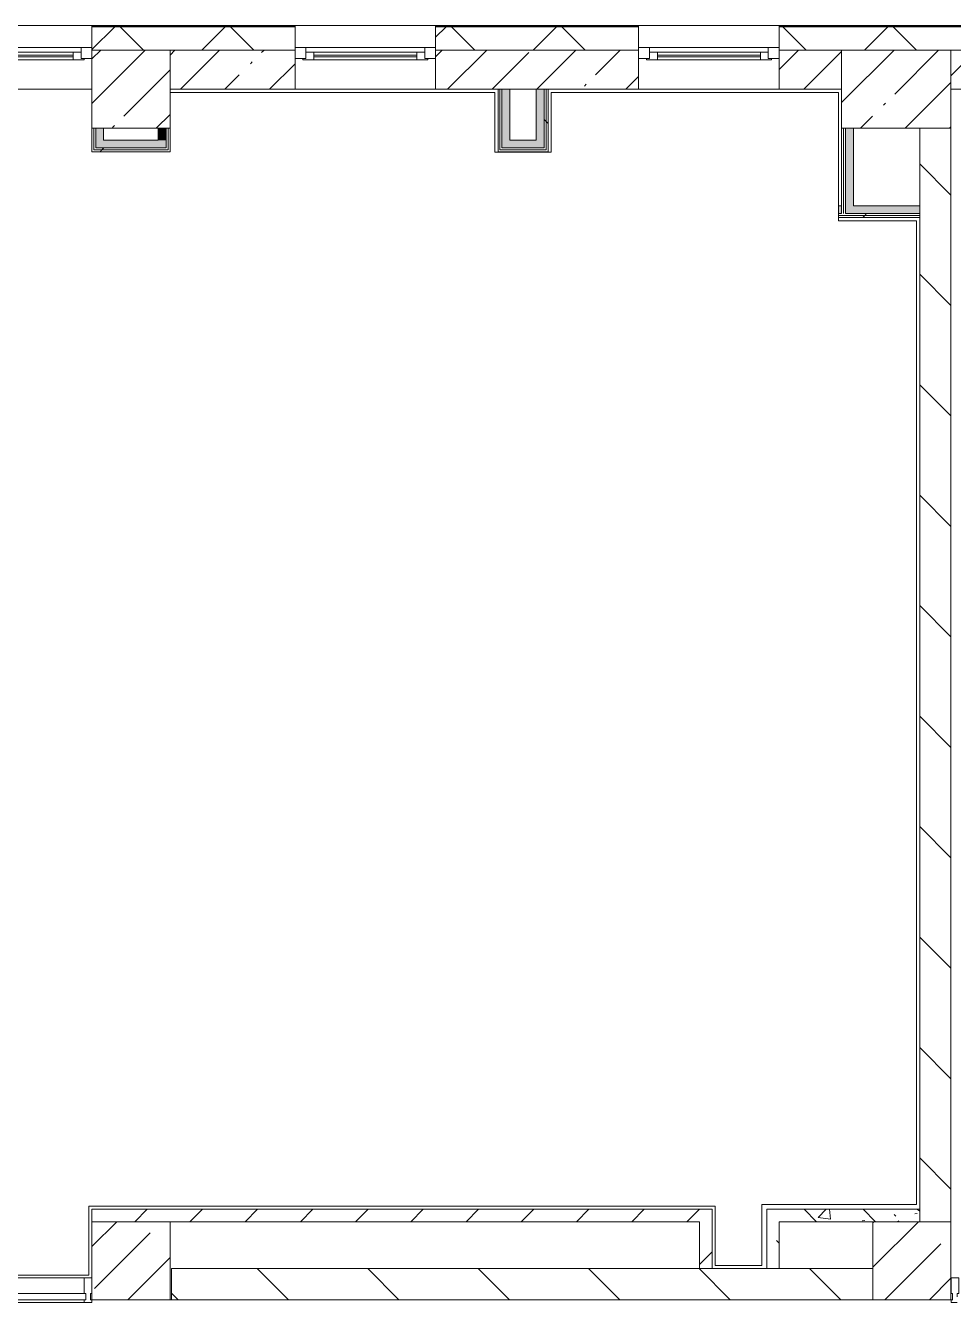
# Model space of a CAD drawing. Header units: millimetres. Extents: x -3238 to 193830, y -8553 to 29000.
# Drawn here: x 164082 to 170023, y 13383 to 21558 of the extents above; entities that cross this region are included whole.
import ezdxf

# ---------------------------------------------------------------- set-up
doc = ezdxf.new("R2010")
doc.units = ezdxf.units.MM
for name, color, linetype, lineweight, true_color in [('A-FLOR-3', 7, 'Continuous', 5, 0xaaaaaa), ('I-WALL-4', 7, 'Continuous', 5, 0xe7e7e7), ('I-WALL-5', 7, 'Continuous', 9, 0xe7e7e7), ('I-WALL-8', 7, 'Continuous', 5, 0x787878)]:
    doc.layers.add(name, color=color, linetype=linetype, lineweight=lineweight, true_color=true_color)
for name, color, linetype, lineweight in [('A-GLAZ-2', 7, 'Continuous', 5), ('A-GLAZ-CURT-3', 7, 'Continuous', 5), ('A-GLAZ-CWMG-4', 7, 'Continuous', 5), ('A-WALL', 7, 'Continuous', 9), ('A-WALL-3', 7, 'Continuous', 5), ('I-WALL-6', 7, 'Continuous', 5), ('S-COLS-3', 7, 'Continuous', 5)]:
    doc.layers.add(name, color=color, linetype=linetype, lineweight=lineweight)
pattern_1 = [(45, (58957.15, 0), (-285.1231, 285.1231), []), (45, (59242.27, 0), (-285.1231, 285.1231), [504.031, -100.806, 16.764, -84.042])]
pattern_2 = [(135, (58957.15, 0), (-353.5534, -353.5534), [])]
pattern_3 = [(135, (58957.15, 0), (-377.1708, -377.1708), [533.4, -88.9, 17.78, -88.9]), (135, (58957.15, 376.94), (-377.1708, -377.1708), []), (50, (58957.15, 0), (637.6445, -55.7866), [66.675, -733.425]), (355, (58957.15, 0), (-123.3494, 668.6992), [53.34, -586.74]), (100.451, (59010.3, -4.65), (514.299, 612.908), [56.665, -623.315]), (46.184, (58957.15, 177.8), (948.7764, -147.1497), [100.012, -1100.137]), (96.636, (59036.2, 165.5), (830.909, 865.997), [84.998, -934.973]), (351.184, (58957.2, 177.8), (830.918, 865.988), [80.01, -880.11]), (21, (59046.05, 133.35), (530.6506, -357.9283), [66.675, -733.425]), (326, (59046.05, 133.35), (216.308, 644.6585), [53.34, -586.74]), (71.451, (59090.3, 103.5), (746.9596, 286.7243), [56.665, -623.315]), (37.5, (58957.15, 0), (10.81053, 295.9426), [16.764, -562.864, 16.764, -578.866, -588.962]), (37.5, (58957.15, 0), (10.81053, 295.9426), [-1175.258, 16.764, -572.198]), (7.5, (58957.15, 0), (233.8692, 350.63175), [16.764, -322.834, 16.764, -549.529, -224.472]), (7.5, (58957.15, 0), (233.8692, 350.63175), [-905.891, 16.764, -207.708]), (327.5, (58758.9, 0), (474.5678, -20.0513), [16.764, -205.486, 16.764, -676.656, -920.115]), (327.5, (58758.9, 0), (474.5678, -20.0513), [-915.67, 16.764, -903.351]), (317.5, (58670, 0), (518.4522, 88.9934), [16.764, -272.161, 16.764, -443.738, -653.415]), (317.5, (58670, 0), (518.4522, 88.9934), [-749.427, 16.764, -636.651])]
pattern_4 = [(45, (58957.15, 0), (-530.33, 530.33), []), (135, (58957.15, 0), (-530.33, -530.33), [])]
pattern_5 = [(45, (58957.15, 0), (-176.7767, 176.7767), [])]

# ---------------------------------------------------------------- blocks, each defined once
blk = doc.blocks.new('120_Окно_СКБ_2Ст_Фрамуга сверху - 120_Окно_СКБ_2Ст_2300х2500_h_ ДОО-23103760-2_3_1_птичка')
at = {"layer": 'A-GLAZ-2'}
for p, q in [((-1150, -127), (-1150, -57)), ((-1150, -57), (-1080, -57)), ((1150, -57), (-1150, -57)), ((-1080, -57), (-1080, -127)), ((-1080, -57), (1080, -57)), ((520, -127), (520, -57)), ((520, -57), (590, -57)), ((590, -57), (590, -127)), ((1080, -127), (1080, -57)), ((1080, -57), (1150, -57)), ((1150, -57), (1150, -127)), ((-1080, -127), (-1150, -127)), ((-1150, -127), (-1100, -127)), ((-1080, -127), (-1100, -127)), ((-1100, -127), (-1100, -137)), ((-1100, -137), (540, -137)), ((540, -137), (-1100, -137)), ((520, -87), (-1080, -87)), ((-1080, -87), (-1080, -127)), ((-1030, -137), (-1030, -87)), ((-1030, -107), (470, -107)), ((470, -117), (-1030, -117)), ((470, -137), (470, -87)), ((520, -127), (520, -87)), ((590, -127), (520, -127)), ((540, -127), (520, -127)), ((540, -127), (570, -127)), ((540, -127), (570, -127)), ((540, -137), (540, -127)), ((590, -127), (570, -127)), ((570, -127), (570, -137)), ((570, -137), (1100, -137)), ((1100, -137), (570, -137)), ((1080, -87), (590, -87)), ((590, -87), (590, -127)), ((640, -137), (640, -87)), ((640, -107), (1030, -107)), ((1030, -117), (640, -117)), ((1030, -137), (1030, -87)), ((1080, -127), (1080, -87)), ((1150, -127), (1080, -127)), ((1100, -127), (1080, -127)), ((1100, -127), (1149.8, -127)), ((1100, -137), (1100, -127))]:
    blk.add_line(p, q, dxfattribs=at)
blk = doc.blocks.new('120_Окно_СКБ_1Ст - 120_Окно_СКБ_1Ст 900х2500_h_ с форточкой-22877787-2_3_1_птичка')
at = {"layer": 'A-GLAZ-2'}
for p, q in [((-450, -127), (-450, -57)), ((-450, -57), (-380, -57)), ((450, -57), (-450, -57)), ((-380, -57), (-380, -127)), ((380, -127), (380, -57)), ((380, -57), (450, -57)), ((450, -57), (450, -127)), ((-380, -127), (-450, -127)), ((-450, -127), (-400, -127)), ((-380, -127), (-400, -127)), ((-400, -127), (-400, -137)), ((-400, -137), (400, -137)), ((400, -137), (-400, -137)), ((380, -87), (-380, -87)), ((-380, -87), (-380, -127)), ((-330, -137), (-330, -87)), ((-330, -107), (330, -107)), ((330, -117), (-330, -117)), ((330, -137), (330, -87)), ((380, -127), (380, -87)), ((450, -127), (380, -127)), ((400, -127), (380, -127)), ((400, -127), (450, -127)), ((400, -137), (400, -127))]:
    blk.add_line(p, q, dxfattribs=at)
blk = doc.blocks.new('BSC_Колонна _Прямоугольная - 500х500-23282986-2_3_1_птичка')
at = {"layer": 'S-COLS-3'}
h = blk.add_hatch(dxfattribs=at)
h.set_pattern_fill('FP_230', color=256, style=0, pattern_type=2)
h.set_pattern_definition([(45, (-105800, -21150), (-285.1231, 285.1231), []), (45, (-105514.88, -21150), (-285.1231, 285.1231), [504.031, -100.806, 16.764, -84.042])])
h.paths.add_polyline_path([(-250, -250), (250, -250), (250, 250), (-250, 250), (-250, -121.9)])
for p, q in [((250, 250), (-250, 250)), ((-250, 250), (-250, -250)), ((250, -250), (250, 250)), ((-250, -250), (250, -250))]:
    blk.add_line(p, q, dxfattribs=at)
blk = doc.blocks.new('BSC_Колонна _Прямоугольная - 700х500-V240-2_3_1_птичка')
at = {"layer": 'S-COLS-3'}
h = blk.add_hatch(dxfattribs=at)
h.set_pattern_fill('FP_242', color=256, style=0, pattern_type=2)
h.set_pattern_definition([(45, (-110700, -21150), (-285.1231, 285.1231), []), (45, (-110414.88, -21150), (-285.1231, 285.1231), [504.031, -100.806, 16.764, -84.042])])
h.paths.add_polyline_path([(-342.5, -250), (350, -250), (350, 250), (-350, 250), (-350, -250)])
for p, q in [((350, 250), (-350, 250)), ((-350, 250), (-350, -250)), ((350, -250), (350, 250)), ((-350, -250), (350, -250))]:
    blk.add_line(p, q, dxfattribs=at)
blk = doc.blocks.new('Прямоугольный импост - Импост структурный с накладкой - 160мм Темный-V285-2_3_1_птичка')
at = {"layer": 'A-GLAZ-CWMG-4'}
for p, q in [((-50, 0), (-50, 17)), ((-50, 17), (0, 17)), ((-40, 0), (-50, 0)), ((-40, -40), (-40, 0)), ((0, 0), (-10, 0)), ((-10, 0), (-10, -40)), ((0, 17), (0, 0)), ((-50, -140), (-50, -40)), ((-50, -40), (-40, -40)), ((-10, -40), (0, -40)), ((0, -40), (0, -140)), ((0, -140), (-50, -140))]:
    blk.add_line(p, q, dxfattribs=at)
blk = doc.blocks.new('Системная панель - Стекло - 40мм-32427251-2_3_1_птичка')
at = {"layer": 'A-GLAZ-CURT-3'}
h = blk.add_hatch(dxfattribs=at)
h.set_pattern_fill('FP_259', color=256, style=0, pattern_type=2)
h.set_pattern_definition([(45, (-105312.5, -12900), (-1414.214, 1414.214), [1000, -3000]), (45, (-106312.5, -13400), (-1414.214, 1414.214), [3000, -1000]), (45, (-104312.5, -13900), (-1414.214, 1414.214), [1000, -3000])])
h.paths.add_polyline_path([(697.5, 0), (697.5, 40), (-697.5, 40), (-697.5, 0), (340.1, 0)])
for p, q in [((697.5, 40), (-697.5, 40)), ((-697.5, 40), (-697.5, 0)), ((697.5, 0), (697.5, 40)), ((-697.5, 0), (697.5, 0))]:
    blk.add_line(p, q, dxfattribs=at)
blk = doc.blocks.new('Прямоугольный импост - Импост структурный с накладкой - 160мм Темный-32427249-2_3_1_птичка')
at = {"layer": 'A-GLAZ-CWMG-4'}
for p, q in [((105500, 13540), (104125, 13540)), ((105500, 13383), (104125, 13383))]:
    blk.add_line(p, q, dxfattribs=at)
blk = doc.blocks.new('Прямоугольный импост - Импост структурный с накладкой - 160мм Темный-32356295-2_3_1_птичка')
at = {"layer": 'A-GLAZ-CWMG-4'}
for p, q in [((-50, 40), (-50, 140)), ((-50, 140), (0, 140)), ((0, 140), (0, 40)), ((-40, 40), (-50, 40)), ((-40, 20), (-40, 40)), ((-10, 40), (-10, 0)), ((0, 40), (-10, 40)), ((-10, 0), (0, 0)), ((0, 0), (0, -17)), ((0, -17), (-40, -17))]:
    blk.add_line(p, q, dxfattribs=at)

msp = doc.modelspace()

# ---------------------------------------------------------------- hatches: boundary and pattern name
at = {"layer": 'A-WALL-3'}
h = msp.add_hatch(dxfattribs=at)
h.set_pattern_fill('FP_151', color=256, style=0, pattern_type=2)
h.set_pattern_definition([(45, (58957.15, 0), (-353.5534, 353.5534), []), (135, (58957.15, 0), (-353.5534, -353.5534), [])])
h.paths.add_polyline_path([(184037.2, 21400), (184187.2, 21400), (184187.2, 21550), (179107.4, 21550), (179107.4, 21400), (183888.4, 21400)])
h.paths.add_polyline_path([(168907.6, 21400), (170207.2, 21400), (170207.2, 21550), (168907.6, 21550)])
h.paths.add_polyline_path([(168007.6, 21400), (168007.6, 21550), (166707.6, 21550), (166707.6, 21400), (167232.7, 21400)])
h.paths.add_polyline_path([(171107.2, 21400), (172257.6, 21400), (172257.6, 21550), (171107.2, 21550)])
h.paths.add_polyline_path([(178207.4, 21400), (178207.4, 21550), (176857.6, 21550), (176857.6, 21400), (177642.5, 21400)])
h.paths.add_polyline_path([(165150.7, 21400), (165807.6, 21400), (165807.6, 21550), (164507.4, 21550), (164507.4, 21400), (165007.2, 21400)])
h.paths.add_polyline_path([(175560.5, 21400), (175957.6, 21400), (175957.6, 21550), (174557.6, 21550), (174557.6, 21400), (175057.6, 21400)])
h.paths.add_polyline_path([(161007.2, 21400), (162207.4, 21400), (162207.4, 21550), (161007.2, 21550)])
h.paths.add_polyline_path([(152138.5, 21400), (152267.2, 21400), (152267.2, 21550), (152017.2, 21550), (152017.2, 21400)])
h.paths.add_polyline_path([(156822.9, 21400), (160107.2, 21400), (160107.2, 21550), (155567.2, 21550), (155567.2, 21400)])
at = {"layer": 'I-WALL-4'}
msp.add_hatch(color=256, dxfattribs=at).paths.add_polyline_path([(169382.2, 20404), (169382.2, 20900), (169332.2, 20900), (169332.2, 20404)])
at = {"layer": 'I-WALL-5'}
for points in [[(167182.2, 20774), (167182.2, 21150), (167132.2, 21150), (167132.2, 20774)], [(167402.2, 20824), (167402.2, 21150), (167352.2, 21150), (167352.2, 20824)], [(164582.2, 20774), (164582.2, 20900), (164532.2, 20900), (164532.2, 20774)], [(164982.2, 20824), (164982.2, 20900), (164932.2, 20900), (164932.2, 20824)], [(164582.2, 20774), (164982.2, 20774), (164982.2, 20824), (164582.2, 20824)], [(167182.2, 20774), (167402.2, 20774), (167402.2, 20824), (167182.2, 20824)]]:
    msp.add_hatch(color=256, dxfattribs=at).paths.add_polyline_path(points)
h = msp.add_hatch(color=256, dxfattribs=at)
h.paths.add_polyline_path([(169332.2, 20354), (169807.2, 20354), (169807.2, 20404), (169332.2, 20404)])
h.paths.add_polyline_path([(169287.2, 20354), (169307.2, 20354), (169307.2, 20404), (169287.2, 20404)])
at = {"layer": 'I-WALL-6'}
h = msp.add_hatch(dxfattribs=at)
h.set_pattern_fill('FP_159', color=256, style=0, pattern_type=2)
h.set_pattern_definition(pattern_1)
h.paths.add_polyline_path([(177397.7, 21150), (178207.4, 21150), (178207.4, 21400), (176857.6, 21400), (176857.6, 21150), (177187.7, 21150)])
h.paths.add_polyline_path([(175057.6, 21150), (175957.6, 21150), (175957.6, 21400), (175057.6, 21400), (175057.6, 21239.3)])
h.paths.add_polyline_path([(180167.2, 21150), (180167.2, 21400), (179807.2, 21400), (179807.2, 21150)])
h.paths.add_polyline_path([(172257.6, 21150), (172257.6, 21400), (171107.2, 21400), (171107.2, 21150), (171396.6, 21150)])
h.paths.add_polyline_path([(160094.7, 21150), (160107.2, 21150), (160107.2, 21400), (159757.2, 21400), (159757.2, 21150), (160082.2, 21150)])
h.paths.add_polyline_path([(162207.4, 21150), (162207.4, 21400), (161007.2, 21400), (161007.2, 21150)])
h.paths.add_polyline_path([(167232.7, 21150), (168007.6, 21150), (168007.6, 21400), (166707.6, 21400), (166707.6, 21150), (167182.2, 21150)])
h.paths.add_polyline_path([(165007.2, 21150), (165807.6, 21150), (165807.6, 21400), (165007.2, 21400)])
h.paths.add_polyline_path([(169307.2, 21150), (169307.2, 21400), (168907.6, 21400), (168907.6, 21150)])
h.paths.add_polyline_path([(170207.2, 21150), (170207.2, 21400), (170007.2, 21400), (170007.2, 21150)])
h = msp.add_hatch(dxfattribs=at)
h.set_pattern_fill('FP_255', color=256, style=0, pattern_type=2)
h.set_pattern_definition(pattern_4)
h.paths.add_polyline_path([(167414.7, 20774), (167414.7, 21150), (167402.2, 21150), (167402.2, 20774)])
h = msp.add_hatch(dxfattribs=at)
h.set_pattern_fill('FP_255', color=256, style=0, pattern_type=2)
h.set_pattern_definition(pattern_4)
h.paths.add_polyline_path([(167427.2, 20761.5), (167427.2, 21150), (167414.7, 21150), (167414.7, 20761.5)])
h = msp.add_hatch(dxfattribs=at)
h.set_pattern_fill('FP_162', color=256, style=0, pattern_type=2)
h.set_pattern_definition(pattern_2)
h.paths.add_polyline_path([(170007.2, 13900), (170007.2, 20900), (169807.2, 20900), (169807.2, 13900), (169835.1, 13900)])
h = msp.add_hatch(dxfattribs=at)
h.set_pattern_fill('FP_255', color=256, style=0, pattern_type=2)
h.set_pattern_definition(pattern_4)
h.paths.add_polyline_path([(164532.2, 20761.5), (164994.7, 20761.5), (164994.7, 20774), (164532.2, 20774)])
h = msp.add_hatch(dxfattribs=at)
h.set_pattern_fill('FP_255', color=256, style=0, pattern_type=2)
h.set_pattern_definition(pattern_4)
h.paths.add_polyline_path([(165007.2, 20749), (165007.2, 20761.5), (164519.7, 20761.5), (164519.7, 20749), (164582.2, 20749)])
h = msp.add_hatch(dxfattribs=at)
h.set_pattern_fill('FP_255', color=256, style=0, pattern_type=2)
h.set_pattern_definition(pattern_4)
h.paths.add_polyline_path([(169314.6, 20341.5), (169807.2, 20341.5), (169807.2, 20354), (169287.2, 20354), (169287.2, 20341.5)])
h = msp.add_hatch(dxfattribs=at)
h.set_pattern_fill('FP_255', color=256, style=0, pattern_type=2)
h.set_pattern_definition(pattern_4)
h.paths.add_polyline_path([(169287.2, 20329), (169807.2, 20329), (169807.2, 20341.5), (169287.2, 20341.5)])
h = msp.add_hatch(dxfattribs=at)
h.set_pattern_fill('FP_163', color=256, style=0, pattern_type=2)
h.set_pattern_definition(pattern_5)
h.paths.add_polyline_path([(168273.7, 13900), (168477.2, 13900), (168477.2, 13980), (164507.2, 13980), (164507.2, 13900), (167232.7, 13900)])
h = msp.add_hatch(dxfattribs=at)
h.set_pattern_fill('FP_163', color=256, style=0, pattern_type=2)
h.set_pattern_definition(pattern_5)
h.paths.add_polyline_path([(168477.2, 13600), (168477.2, 13900), (168397.2, 13900), (168397.2, 13600)])
h = msp.add_hatch(dxfattribs=at)
h.set_pattern_fill('FP_162', color=256, style=0, pattern_type=2)
h.set_pattern_definition(pattern_2)
h.paths.add_polyline_path([(168273.7, 13400), (169507.2, 13400), (169507.2, 13600), (165017.2, 13600), (165017.2, 13400), (167232.7, 13400)])
at = {"layer": 'I-WALL-8'}
h = msp.add_hatch(dxfattribs=at)
h.set_pattern_fill('FP_170', color=256, style=0, pattern_type=2)
h.set_pattern_definition(pattern_3)
h.paths.add_polyline_path([(168907.2, 13600), (168907.2, 13980), (168827.2, 13980), (168827.2, 13600)])
h = msp.add_hatch(dxfattribs=at)
h.set_pattern_fill('FP_170', color=256, style=0, pattern_type=2)
h.set_pattern_definition(pattern_3)
h.paths.add_polyline_path([(169314.6, 13900), (169807.2, 13900), (169807.2, 13980), (168907.2, 13980), (168907.2, 13900)])
at = {"layer": 'S-COLS-3'}
h = msp.add_hatch(dxfattribs=at)
h.set_pattern_fill('FP_159', color=256, style=0, pattern_type=2)
h.set_pattern_definition(pattern_1)
h.paths.add_polyline_path([(164507.2, 13400), (165007.2, 13400), (165007.2, 13900), (164507.2, 13900)])
h = msp.add_hatch(dxfattribs=at)
h.set_pattern_fill('FP_159', color=256, style=0, pattern_type=2)
h.set_pattern_definition(pattern_1)
h.paths.add_polyline_path([(170007.2, 13400), (170007.2, 13900), (169507.2, 13900), (169507.2, 13400), (169835.1, 13400)])

# ---------------------------------------------------------------- linework, layer by layer
at = {"layer": 'A-FLOR-3'}
for p, q in [((167086.2, 21130), (165007.2, 21130)), ((167086.2, 20748), (167086.2, 21130)), ((169286.2, 21130), (167448.2, 21130)), ((167448.2, 21130), (167448.2, 20748)), ((169286.2, 20308), (169286.2, 21130)), ((167448.2, 20748), (167086.2, 20748)), ((169786.2, 20308), (169286.2, 20308)), ((169786.2, 14011), (169786.2, 20308)), ((164487.2, 13557), (164487.2, 14000)), ((164487.2, 14000), (168497.2, 14000)), ((168497.2, 14000), (168497.2, 13620)), ((168796.2, 13620), (168796.2, 14011)), ((168796.2, 14011), (169786.2, 14011)), ((168497.2, 13620), (168796.2, 13620)), ((161612.2, 13557), (164487.2, 13557)), ((165017.2, 13400), (165007.2, 13400)), ((170007.2, 13400.5), (170018, 13400.5))]:
    msp.add_line(p, q, dxfattribs=at)
at = {"layer": 'A-WALL'}
for p, q in [((165807.6, 21553), (164507.4, 21553)), ((165807.6, 21550), (164507.4, 21550)), ((168007.6, 21553), (166707.6, 21553)), ((168007.6, 21550), (166707.6, 21550)), ((170207.2, 21553), (168907.6, 21553)), ((170207.2, 21550), (168907.6, 21550)), ((165807.6, 21400), (165007.2, 21400)), ((168007.6, 21400), (166707.6, 21400)), ((169307.2, 21400), (168907.6, 21400)), ((170207.2, 21400), (170007.2, 21400)), ((167182.2, 21150), (167107.2, 21150)), ((167119.7, 20761.5), (167119.7, 21150)), ((167132.2, 20774), (167132.2, 21150)), ((167427.2, 21150), (167352.2, 21150)), ((167402.2, 21150), (167402.2, 20774)), ((167414.7, 21150), (167414.7, 20761.5)), ((164519.7, 20761.5), (164519.7, 20900)), ((164532.2, 20774), (164532.2, 20900)), ((164982.2, 20900), (164982.2, 20774)), ((164994.7, 20900), (164994.7, 20761.5)), ((169319.7, 20900), (169319.7, 20354)), ((169332.2, 20900), (169332.2, 20354)), ((164982.2, 20774), (164532.2, 20774)), ((167402.2, 20774), (167132.2, 20774)), ((164994.7, 20761.5), (164519.7, 20761.5)), ((167414.7, 20761.5), (167119.7, 20761.5)), ((169307.2, 20404), (169307.2, 20354)), ((169307.2, 20354), (169287.2, 20354)), ((169807.2, 20341.5), (169287.2, 20341.5)), ((169807.2, 20354), (169332.2, 20354)), ((169807.2, 13900), (169807.2, 13980)), ((168397.2, 13600), (168477.2, 13600))]:
    msp.add_line(p, q, dxfattribs=at)
at = {"layer": 'A-WALL-3'}
for p, q in [((168907.6, 21558), (155567.2, 21558)), ((164507.4, 21558), (164507.4, 21400)), ((165807.6, 21400), (165807.6, 21558)), ((166707.6, 21558), (166707.6, 21400)), ((168007.6, 21400), (168007.6, 21558)), ((179107.4, 21558), (168907.6, 21558)), ((168907.6, 21558), (168907.6, 21400))]:
    msp.add_line(p, q, dxfattribs=at)
at = {"layer": 'I-WALL-6'}
for p, q in [((165807.6, 21150), (165807.6, 21400)), ((166707.6, 21400), (166707.6, 21150)), ((168007.6, 21150), (168007.6, 21400)), ((168907.6, 21400), (168907.6, 21150)), ((164507.2, 21150), (160107.2, 21150)), ((167107.2, 21150), (165007.2, 21150)), ((167107.2, 21150), (167107.2, 20749)), ((167182.2, 21150), (167352.2, 21150)), ((167182.2, 20824), (167182.2, 21150)), ((167352.2, 21150), (167352.2, 20824)), ((169307.2, 21150), (167427.2, 21150)), ((167427.2, 20749), (167427.2, 21150)), ((174557.6, 21150), (170007.2, 21150)), ((164507.2, 20900), (164507.2, 20749)), ((164582.2, 20824), (164582.2, 20900)), ((164932.2, 20900), (164932.2, 20824)), ((165007.2, 20749), (165007.2, 20900)), ((169307.2, 20900), (169307.2, 20404)), ((169382.2, 20404), (169382.2, 20900)), ((169807.2, 20900), (169807.2, 13980)), ((170007.2, 13900), (170007.2, 20900)), ((164932.2, 20824), (164582.2, 20824)), ((167352.2, 20824), (167182.2, 20824)), ((164507.2, 20749), (165007.2, 20749)), ((167107.2, 20749), (167427.2, 20749)), ((169307.2, 20404), (169287.2, 20404)), ((169287.2, 20404), (169287.2, 20329)), ((169807.2, 20404), (169382.2, 20404)), ((169287.2, 20329), (169807.2, 20329)), ((168477.2, 13980), (164507.2, 13980)), ((164507.2, 13980), (164507.2, 13900)), ((168477.2, 13600), (168477.2, 13980)), ((168827.2, 13980), (168827.2, 13600)), ((169807.2, 13980), (168827.2, 13980)), ((164507.2, 13900), (168397.2, 13900)), ((168397.2, 13900), (168397.2, 13600)), ((168907.2, 13600), (168907.2, 13900)), ((168907.2, 13900), (170007.2, 13900)), ((168397.2, 13600), (165017.2, 13600)), ((165017.2, 13600), (165017.2, 13400)), ((169507.2, 13600), (168477.2, 13600)), ((169507.2, 13400), (169507.2, 13600)), ((165017.2, 13400), (169507.2, 13400))]:
    msp.add_line(p, q, dxfattribs=at)
at = {"layer": 'S-COLS-3'}
for p, q in [((165007.2, 13900), (164507.2, 13900)), ((164507.2, 13900), (164507.2, 13400)), ((165007.2, 13400), (165007.2, 13900)), ((169807.2, 13900), (169507.2, 13900)), ((169507.2, 13900), (169507.2, 13600)), ((170007.2, 13900), (169807.2, 13900)), ((170007.2, 13400), (170007.2, 13900)), ((169507.2, 13600), (169507.2, 13400)), ((164507.2, 13400), (165007.2, 13400)), ((169507.2, 13400), (170007.2, 13400))]:
    msp.add_line(p, q, dxfattribs=at)

# ---------------------------------------------------------------- block references
at = {"layer": 'A-GLAZ-2'}
for name, p in [('120_Окно_СКБ_2Ст_Фрамуга сверху - 120_Окно_СКБ_2Ст_2300х2500_h_ ДОО-23103760-2_3_1_птичка', (163357.4, 21475)), ('120_Окно_СКБ_1Ст - 120_Окно_СКБ_1Ст 900х2500_h_ с форточкой-22877787-2_3_1_птичка', (166257.6, 21475)), ('120_Окно_СКБ_1Ст - 120_Окно_СКБ_1Ст 900х2500_h_ с форточкой-22877787-2_3_1_птичка', (168457.6, 21475))]:
    msp.add_blockref(name, p, dxfattribs=at)
at = {"layer": 'A-GLAZ-CURT-3'}
msp.add_blockref('Системная панель - Стекло - 40мм-32427251-2_3_1_птичка', (163769.7, 13400), dxfattribs=at)
at = {"layer": 'A-GLAZ-CWMG-4'}
msp.add_blockref('Прямоугольный импост - Импост структурный с накладкой - 160мм Темный-32427249-2_3_1_птичка', (58957.2, 0), dxfattribs=at)
at = {"layer": 'A-GLAZ-CWMG-4', "extrusion": (0, 0, -1), "rotation": 180}
msp.add_blockref('Прямоугольный импост - Импост структурный с накладкой - 160мм Темный-V285-2_3_1_птичка', (-164507.2, 13400), dxfattribs=at)
at = {"layer": 'A-GLAZ-CWMG-4', "extrusion": (0, 0, -1)}
msp.add_blockref('Прямоугольный импост - Импост структурный с накладкой - 160мм Темный-32356295-2_3_1_птичка', (-170007.7, 13400), dxfattribs=at)
at = {"layer": 'S-COLS-3'}
for name, p in [('BSC_Колонна _Прямоугольная - 500х500-23282986-2_3_1_птичка', (164757.2, 21150)), ('BSC_Колонна _Прямоугольная - 700х500-V240-2_3_1_птичка', (169657.2, 21150))]:
    msp.add_blockref(name, p, dxfattribs=at)

doc.saveas('drawing.dxf')
